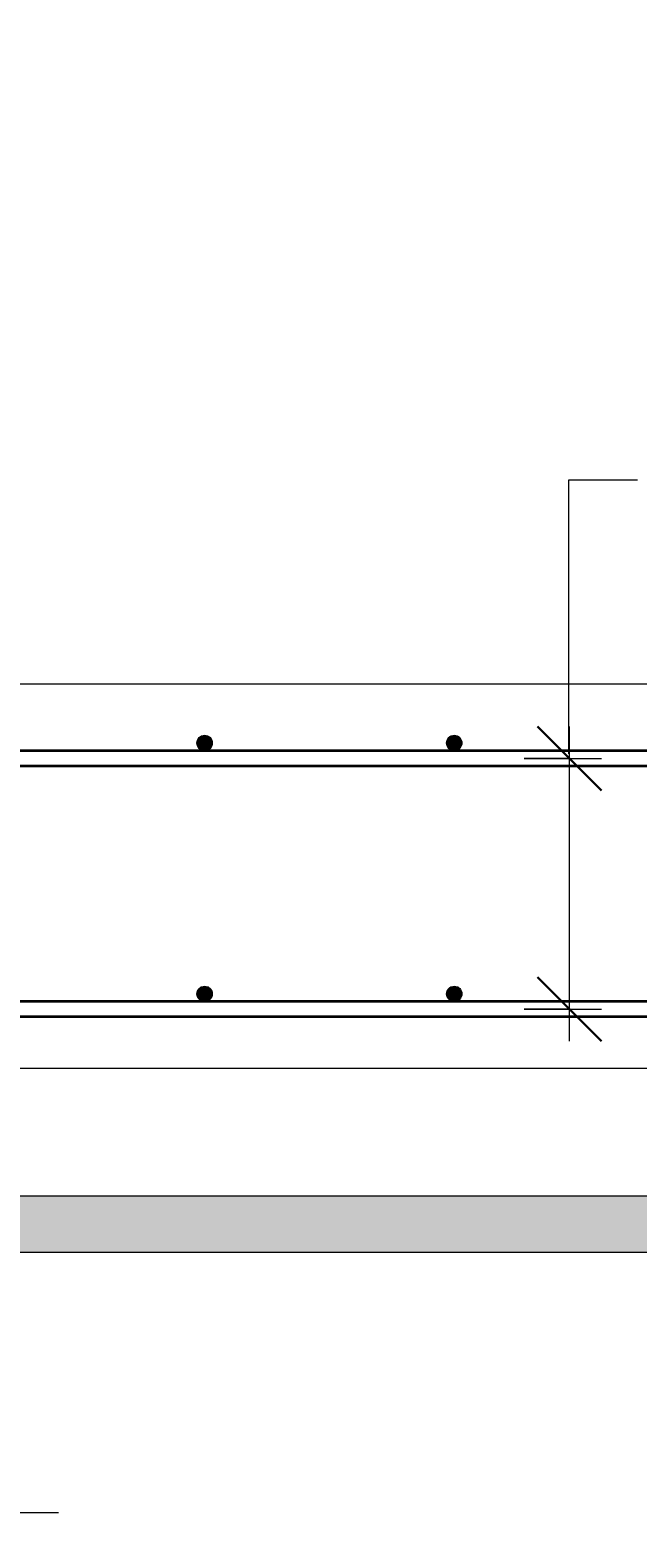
# Model space of a CAD drawing. Header units: millimetres. Extents: x 67134 to 118201, y -4983 to 13821.
# Drawn here: x 107915 to 108390, y -3597 to -2439 of the extents above; entities that cross this region are included whole.
import ezdxf

# ---------------------------------------------------------------- set-up
doc = ezdxf.new("R2010")
doc.units = ezdxf.units.MM
for name, color, linetype, lineweight in [('AA_Dim', 7, 'Continuous', 9), ('AA_Dim-25', 7, 'Continuous', 9), ('AA_Linii', 7, 'Continuous', 9), ('AA_Oformlenie', 7, 'Continuous', 9), ('AA_Vinoska', 7, 'Continuous', 9), ('KR_Armatura', 7, 'Continuous', 20), ('KR_Armatura_Tonkie', 7, 'Continuous', 20), ('KR_Fundament', 7, 'Continuous', 20)]:
    doc.layers.add(name, color=color, linetype=linetype, lineweight=lineweight)
doc.styles.add('ISOCPEUR_8', font='isocpeur.TTF', dxfattribs={"width": 0.8, "height": 62.5})
doc.dimstyles.new('10_Раскладка_арматуры_с_засечками', dxfattribs={"dimscale": 304.8, "dimtxt": 0.18, "dimasz": 0.164042, "dimexe": 0.082021, "dimexo": 0, "dimgap": 0, "dimtad": 1, "dimdec": 3, "dimrnd": 0.001, "dimdsep": 46, "dimtxsty": 'ISOCPEUR_8', "dimblk1": 'OBLIQUE', "dimblk2": 'OBLIQUE', "dimsah": 1, "dimcen": 0.09, "dimdle": 0.082021, "dimazin": 0, "dimtfac": 1, "dimtdec": 4, "dimtix": 1, "dimtmove": 0, "dimatfit": 3, "dimfxl": 1, "dimtvp": 1, "dimtolj": 1, "dimtzin": 0, "dimlwd": 18, "dimlwe": 18, "dimarcsym": 2})

# ---------------------------------------------------------------- blocks, each defined once
blk = doc.blocks.new('011_Прямоугольник обрыва _ЭлУзла_ - 011_Прямоугольник обрыва _ЭлУзла_-4122385-1-1 Армирование')
at = {"layer": 'AA_Oformlenie'}
blk.add_line((-71359.5, -3394.1), (-72829.2, -3394.1), dxfattribs=at)
blk = doc.blocks.new('DIMBLOCK86-1-1 Армирование')
at = {"layer": 'AA_Dim-25', "lineweight": 30}
for p, q in [((108337.2, -3008), (108312.2, -2983)), ((108337.2, -3008), (108362.2, -3033)), ((108337.2, -3204), (108312.2, -3179)), ((108337.2, -3204), (108362.2, -3229))]:
    blk.add_line(p, q, dxfattribs=at)
at = {"layer": 'AA_Dim-25', "lineweight": 18}
for p, q in [((108337.2, -3229), (108337.2, -2983)), ((108301.8, -3008), (108362.2, -3008)), ((108337.2, -3008), (108301.8, -3008)), ((108301.8, -3204), (108362.2, -3204)), ((108337.2, -3204), (108301.8, -3204))]:
    blk.add_line(p, q, dxfattribs=at)
blk = doc.blocks.new('_Oblique')
at = {"color": 0, "linetype": 'ByBlock', "lineweight": -2}
blk.add_line((-0.5, -0.5), (0.5, 0.5), dxfattribs=at)
blk = doc.blocks.new('042_М_Арматуры - Диам длина поз _ Комментарий-3662934-1-1 Армирование')
at = {"layer": 'AA_Vinoska'}
blk.add_line((-72259.7, -2790.4), (-71909.7, -2790.4), dxfattribs=at)

msp = doc.modelspace()

# ---------------------------------------------------------------- hatches: boundary and pattern name
at = {"layer": 'AA_Oformlenie'}
h = msp.add_hatch(dxfattribs=at)
h.set_pattern_fill('FP_12', color=250, style=0, pattern_type=2)
h.set_pattern_definition([(0, (107988.91, 825), (101.6, 25.4), [8.382, -67.818, 8.382, -67.818, -406.4]), (0, (107988.91, 825), (101.6, 25.4), [-152.4, 8.382, -144.018, 8.382, -67.818, -177.8]), (0, (107988.91, 825), (101.6, 25.4), [-381, 8.382, -42.418, 8.382, -118.618]), (120, (108027.01, 837.7), (-72.79705, 75.28818), [8.382, -67.818, 8.382, -67.818, -406.4]), (120, (108027.01, 837.7), (-72.79705, 75.28818), [-152.4, 8.382, -144.018, 8.382, -67.818, -177.8]), (120, (108027.01, 837.7), (-72.79705, 75.28818), [-381, 8.382, -42.418, 8.382, -118.618]), (240, (108039.71, 888.5), (-28.80295, -100.68818), [8.382, -67.818, 8.382, -67.818, -406.4]), (240, (108039.71, 888.5), (-28.80295, -100.68818), [-152.4, 8.382, -144.018, 8.382, -67.818, -177.8]), (240, (108039.71, 888.5), (-28.80295, -100.68818), [-381, 8.382, -42.418, 8.382, -118.618])])
h.paths.add_polyline_path([(107029.976, -3394.1315), (107765.1736, -3394.1315), (107765.1736, -3374.0538), (107792.6736, -3374.0538), (107792.6736, -3394.1315), (107806.7507, -3350.8064), (107820.8279, -3394.1315), (109290.5687, -3394.1315), (109290.5687, -3374.0538), (109318.0687, -3374.0538), (109318.0687, -3394.1315), (109332.1459, -3350.8064), (109346.223, -3394.1315), (110080.7663, -3394.1315), (110080.7663, -1598.0986), (110060.6886, -1598.0986), (110060.6886, -1570.5986), (110080.7663, -1570.5986), (110037.4412, -1556.5214), (110080.7663, -1542.4443), (110080.7663, -1165), (109885.0072, -1165), (109885.0072, -3250), (109985.0072, -3250), (109985.0072, -3350), (107095.0072, -3350), (107095.0072, -3250), (107195.0072, -3250), (107195.0072, -1165), (107029.976, -1165), (107029.976, -1542.4443), (107049.6023, -1542.4443), (107049.6023, -1570.5986), (107029.976, -1570.5986), (107073.2773, -1584.3486), (107029.976, -1598.0986), (107029.976, -3376.0125)])
at = {"layer": 'KR_Armatura'}
h = msp.add_hatch(color=256, dxfattribs=at)
edge = h.paths.add_edge_path()
edge.add_arc((108051.9303, -2996), 6, 0, 360)
for points in [[(108048.9303, -3001.1962), (108054.9303, -3001.1962), (108057.9303, -2996), (108054.9303, -2990.8038), (108048.9303, -2990.8038), (108045.9303, -2996)], [(108244.161, -3001.1962), (108250.161, -3001.1962), (108253.161, -2996), (108250.161, -2990.8038), (108244.161, -2990.8038), (108241.161, -2996)], [(108048.9303, -3197.1962), (108054.9303, -3197.1962), (108057.9303, -3192), (108054.9303, -3186.8038), (108048.9303, -3186.8038), (108045.9303, -3192)], [(108244.161, -3197.1962), (108250.161, -3197.1962), (108253.161, -3192), (108250.161, -3186.8038), (108244.161, -3186.8038), (108241.161, -3192)]]:
    msp.add_hatch(color=256, dxfattribs=at).paths.add_polyline_path(points)
h = msp.add_hatch(color=256, dxfattribs=at)
edge = h.paths.add_edge_path()
edge.add_arc((108247.161, -2996), 6, 0, 360)
h = msp.add_hatch(color=256, dxfattribs=at)
edge = h.paths.add_edge_path()
edge.add_arc((108051.9303, -3192), 6, 0, 360)
h = msp.add_hatch(color=256, dxfattribs=at)
edge = h.paths.add_edge_path()
edge.add_arc((108247.161, -3192), 6, 0, 360)

# ---------------------------------------------------------------- linework, layer by layer
at = {"layer": 'AA_Linii'}
msp.add_line((109985.0072, -3350), (107095.0072, -3350), dxfattribs=at)
at = {"layer": 'AA_Vinoska'}
for p, q in [((108336.8833, -2790.3992), (108390.3822, -2790.3992)), ((108336.8833, -3004.3947), (108336.8833, -2790.3992))]:
    msp.add_line(p, q, dxfattribs=at)
at = {"layer": 'KR_Armatura'}
for p, q in [((108048.9303, -2990.8038), (108045.9303, -2996)), ((108045.9303, -2996), (108048.9303, -3001.1962)), ((108054.9303, -2990.8038), (108048.9303, -2990.8038)), ((108057.9303, -2996), (108054.9303, -2990.8038)), ((108054.9303, -3001.1962), (108057.9303, -2996)), ((108244.161, -2990.8038), (108241.161, -2996)), ((108241.161, -2996), (108244.161, -3001.1962)), ((108250.161, -2990.8038), (108244.161, -2990.8038)), ((108253.161, -2996), (108250.161, -2990.8038)), ((108250.161, -3001.1962), (108253.161, -2996)), ((108048.9303, -3001.1962), (108054.9303, -3001.1962)), ((108244.161, -3001.1962), (108250.161, -3001.1962)), ((108048.9303, -3186.8038), (108045.9303, -3192)), ((108045.9303, -3192), (108048.9303, -3197.1962)), ((108054.9303, -3186.8038), (108048.9303, -3186.8038)), ((108057.9303, -3192), (108054.9303, -3186.8038)), ((108054.9303, -3197.1962), (108057.9303, -3192)), ((108244.161, -3186.8038), (108241.161, -3192)), ((108241.161, -3192), (108244.161, -3197.1962)), ((108250.161, -3186.8038), (108244.161, -3186.8038)), ((108253.161, -3192), (108250.161, -3186.8038)), ((108250.161, -3197.1962), (108253.161, -3192)), ((108048.9303, -3197.1962), (108054.9303, -3197.1962)), ((108244.161, -3197.1962), (108250.161, -3197.1962))]:
    msp.add_line(p, q, dxfattribs=at)
for centre in [(108051.9303, -2996), (108247.161, -2996), (108051.9303, -3192), (108247.161, -3192)]:
    msp.add_circle(centre, 6, dxfattribs=at)
at = {"layer": 'KR_Armatura_Tonkie', "lineweight": 35}
for p, q in [((109845.0072, -3002), (107235.0072, -3002)), ((109845.0072, -3014), (107235.0072, -3014)), ((109845.0072, -3198), (107235.0072, -3198)), ((109845.0072, -3210), (107235.0072, -3210))]:
    msp.add_line(p, q, dxfattribs=at)
at = {"layer": 'KR_Fundament'}
for p, q in [((109685.1704, -2950), (107395.1704, -2950)), ((107195.0072, -3250), (109885.0072, -3250))]:
    msp.add_line(p, q, dxfattribs=at)

# ---------------------------------------------------------------- block references
at = {"layer": 'AA_Oformlenie'}
msp.add_blockref('011_Прямоугольник обрыва _ЭлУзла_ - 011_Прямоугольник обрыва _ЭлУзла_-4122385-1-1 Армирование', (180650.0688, 0), dxfattribs=at)
at = {"layer": 'AA_Vinoska'}
msp.add_blockref('042_М_Арматуры - Диам длина поз _ Комментарий-3662934-1-1 Армирование', (179847.4402, -806.6376), dxfattribs=at)

# ---------------------------------------------------------------- dimensions: what is measured, and where the dimension line sits
at = {"layer": 'AA_Dim', "lineweight": 18}
dim = msp.add_linear_dim(base=(108337.1815, -3008), p1=(108301.8262, -3204), p2=(108301.8262, -3008), angle=90, dimstyle='10_Раскладка_арматуры_с_засечками', override={"dimpost": '<>', "dimfxl": 196}, dxfattribs=at)
dim.commit()
dim.dimension.update_dxf_attribs({"geometry": 'DIMBLOCK86-1-1 Армирование', "text_midpoint": (108305.9315, -3106)})

doc.saveas('drawing.dxf')
